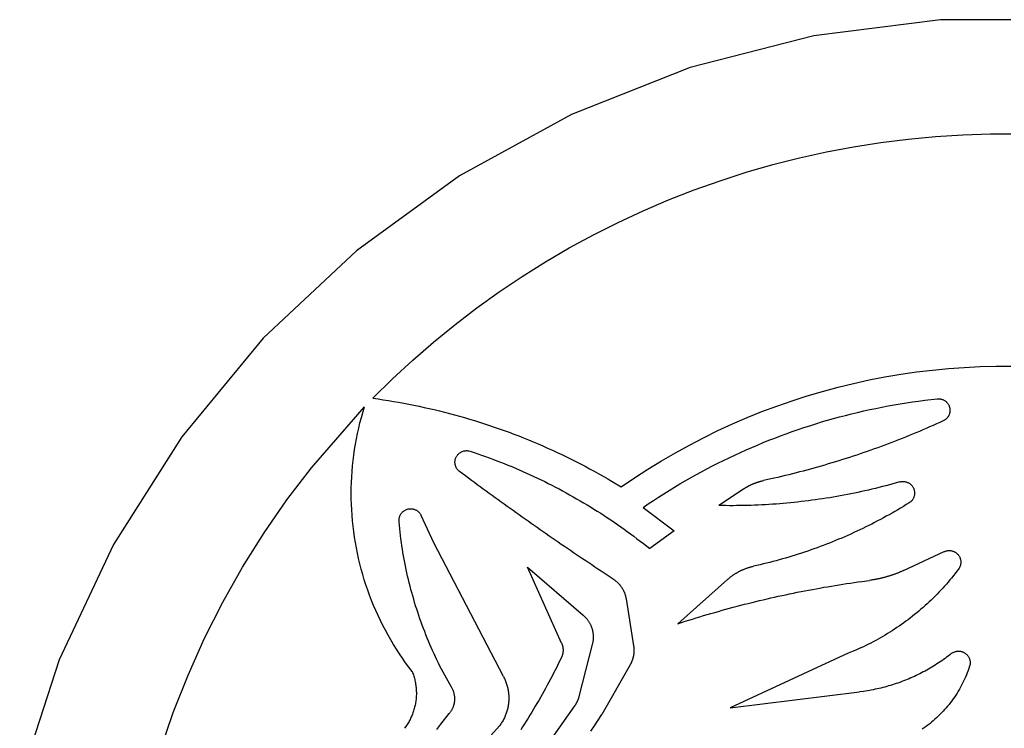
# Model space of a CAD drawing. Extents: x 12 to 362, y -365 to -15.
# Drawn here: x 17.2 to 186.7, y -137.3 to -15.3 of the extents above; entities that cross this region are included whole.
import ezdxf

# ---------------------------------------------------------------- set-up
doc = ezdxf.new("R2010")
doc.units = 0
doc.layers.get('0').update_dxf_attribs({"linetype": 'CONTINUOUS'})

msp = doc.modelspace()

# ---------------------------------------------------------------- linework, layer by layer
at = {"color": 0}
for p, q in [((141.760574, -96.153183), (137.500122, -98.993484)), ((124.501083, -99.303642), (129.829147, -103.323051)), ((88.472305, -105.397842), (86.287476, -100.700455)), ((129.829147, -103.323051), (125.622787, -106.407715)), ((100.467659, -128.441544), (88.472305, -105.397842)), ((169.307541, -110.186424), (176.340118, -106.927422)), ((110.451675, -122.665283), (104.620285, -109.630402)), ((104.620285, -109.630402), (114.172836, -117.865364)), ((139.014282, -111.73037), (130.458725, -119.335312)), ((121.568909, -115.069679), (122.851578, -123.150528)), ((115.75061, -122.897614), (113.44841, -131.850586)), ((159.797897, -124.420761), (139.45607, -133.809296)), ((122.264694, -126.397362), (117.409485, -134.974915)), ((139.45607, -133.809296), (161.753845, -131.070984)), ((112.690353, -133.48941), (99.314468, -152.432541))]:
    msp.add_line(p, q, dxfattribs=at)
for points in [[(197.672928, -15.342581), (175.696243, -15.342587), (153.892838, -18.097004), (132.606598, -23.562393), (112.173203, -31.652554), (92.914886, -42.23991), (75.135376, -55.157494), (59.115067, -70.201584), (45.106606, -87.134918), (33.330917, -105.69046), (23.973709, -125.575569), (17.182552, -146.476654)], [(77.98362, -80.516937), (81.363724, -77.188286), (84.845734, -73.966385), (88.426277, -70.854355), (92.101883, -67.855194), (95.868988, -64.971802), (99.723961, -62.206989), (103.663071, -59.563416), (107.682495, -57.043648), (111.778336, -54.650112), (115.946671, -52.385136), (120.183426, -50.250908), (124.484512, -48.249493), (128.845764, -46.382828), (133.26297, -44.652718), (137.731857, -43.060837), (142.248093, -41.60873), (146.807312, -40.297798), (151.405106, -39.129311), (156.037018, -38.104397), (160.698563, -37.224052), (165.385223, -36.489124), (170.092499, -35.90033), (174.815796, -35.458233), (179.550568, -35.163265), (184.292206, -35.015709), (189.036163, -35.015709)], [(120.728226, -95.777023), (123.003006, -94.225357), (125.31427, -92.728607), (127.660721, -91.287613), (130.041, -89.903214), (132.453735, -88.576202), (134.897552, -87.307343), (137.371063, -86.097351), (139.872833, -84.94693), (142.401428, -83.856735), (144.955414, -82.827393), (147.533295, -81.859497), (150.133621, -80.953598), (152.754898, -80.110214), (155.395615, -79.329842), (158.054245, -78.612915), (160.729294, -77.959846), (163.419205, -77.371017), (166.122437, -76.846756), (168.837448, -76.38736), (171.562683, -75.993118), (174.296585, -75.66423), (177.037567, -75.400887), (179.784073, -75.203247), (182.534515, -75.071434), (185.287338, -75.005508), (188.040939, -75.005508)], [(77.983597, -80.516953), (78.871307, -80.641312), (79.75798, -80.772903), (80.643539, -80.911705), (81.527946, -81.057724), (82.411133, -81.210945), (83.293045, -81.371353), (84.173615, -81.538956), (85.052788, -81.713715), (85.930511, -81.895638), (86.806717, -82.084702), (87.681366, -82.280907), (88.554375, -82.48423), (89.425705, -82.694656), (90.295288, -82.912186), (91.163071, -83.136787), (92.028992, -83.368454), (92.892998, -83.60717), (93.755035, -83.852921), (94.615036, -84.105682), (95.472946, -84.365448), (96.32872, -84.632187), (97.182281, -84.905899), (98.033585, -85.186554), (98.882584, -85.474144), (99.729202, -85.768639), (100.573395, -86.070023), (101.4151, -86.378273), (102.254272, -86.693375), (103.090836, -87.015305), (103.924759, -87.34404), (104.755981, -87.67955), (105.584427, -88.021835), (106.410065, -88.370857), (107.232834, -88.726593), (108.052673, -89.089027), (108.869537, -89.45813), (109.683365, -89.83387), (110.494095, -90.216232), (111.301682, -90.605186), (112.106079, -91.000717), (112.907227, -91.402779), (113.705078, -91.811356), (114.499557, -92.226425), (115.290634, -92.647957), (116.078262, -93.07592), (116.862366, -93.510284), (117.642899, -93.951027), (118.419815, -94.398117), (119.193069, -94.851517), (120.72821, -95.777054)], [(124.501099, -99.303635), (125.385086, -98.703186), (126.274857, -98.111359), (127.170334, -97.528198), (128.071442, -96.953766), (128.978088, -96.388107), (129.890198, -95.831291), (130.807648, -95.283363), (131.730392, -94.74437), (132.65834, -94.214371), (133.59137, -93.693405), (134.529434, -93.181534), (135.472412, -92.678802), (136.420242, -92.185242), (137.372818, -91.700928), (138.330048, -91.225876), (139.291855, -90.760162), (140.258148, -90.303802), (141.228821, -89.856857), (142.203781, -89.419357), (143.182953, -88.991348), (144.166245, -88.572876), (145.153549, -88.163986), (146.144775, -87.764694), (147.139832, -87.375046), (148.138626, -86.995094), (149.141083, -86.624863), (150.147064, -86.264374), (151.156509, -85.913689), (152.169327, -85.572823), (153.185394, -85.241814), (154.204636, -84.920685), (155.226944, -84.609482), (156.252228, -84.308212), (157.28038, -84.01693), (158.311325, -83.735641), (159.344955, -83.464386), (160.381165, -83.203186), (161.419876, -82.952057), (162.460968, -82.711044), (163.504349, -82.480148), (164.549927, -82.259399), (165.59761, -82.048813), (166.647278, -81.848419), (167.698837, -81.658234), (168.752213, -81.478271), (169.807281, -81.308548), (170.863937, -81.149094), (171.922104, -80.999901), (172.981659, -80.860992), (175.104706, -80.61409)], [(175.104706, -80.614075), (175.21489, -80.605423), (175.325394, -80.602859), (175.435867, -80.606415), (175.545975, -80.616058), (175.65538, -80.631775), (175.763763, -80.653503), (175.870758, -80.681198), (175.976074, -80.714752), (176.079376, -80.754074), (176.180344, -80.799049), (176.278671, -80.849533), (176.374069, -80.905365), (176.466232, -80.966385), (176.554871, -81.032402), (176.63974, -81.103218), (176.720566, -81.178612), (176.797104, -81.258362), (176.86911, -81.342209), (176.936386, -81.429909), (176.998703, -81.521194), (177.055893, -81.615784), (177.107773, -81.713379), (177.154175, -81.813705), (177.194962, -81.916428), (177.230011, -82.021255), (177.259216, -82.127853), (177.282486, -82.235909), (177.299759, -82.345078), (177.310974, -82.455048), (177.316086, -82.56546), (177.315094, -82.67598), (177.307999, -82.786285), (177.29483, -82.896027), (177.27562, -83.004868), (177.250412, -83.112488), (177.219299, -83.218552), (177.182388, -83.322739), (177.139755, -83.424713), (177.091568, -83.524193), (177.037964, -83.62085), (176.979095, -83.714401), (176.915146, -83.80455), (176.846313, -83.891037), (176.772812, -83.973587), (176.69487, -84.051956), (176.612717, -84.125885), (176.526596, -84.195175), (176.436783, -84.259598), (176.343536, -84.318954), (176.147949, -84.421791)], [(41.358299, -141.210571), (43.616085, -134.643707), (46.170471, -128.186432), (49.016174, -121.852135), (52.147285, -115.653954), (55.557312, -109.604744), (59.239185, -103.717033), (63.185272, -98.003044), (67.38739, -92.474617), (76.524567, -82.019684)], [(84.74649, -127.582336), (84.174957, -126.83123), (83.617706, -126.069473), (83.074936, -125.297333), (82.546829, -124.515083), (82.033585, -123.723007), (81.535385, -122.921379), (81.052406, -122.110497), (80.584824, -121.290634), (80.13279, -120.462097), (79.696472, -119.625175), (79.276047, -118.780167), (78.871628, -117.927368), (78.483391, -117.067093), (78.111458, -116.199646), (77.755966, -115.325325), (77.417038, -114.44445), (77.094803, -113.557343), (76.78936, -112.664307), (76.500839, -111.765663), (76.229324, -110.861732), (75.974922, -109.952835), (75.737717, -109.039307), (75.517807, -108.12146), (75.315254, -107.199623), (75.130142, -106.274132), (74.962524, -105.345306), (74.812485, -104.413483), (74.680046, -103.478996), (74.565277, -102.542175), (74.468201, -101.603355), (74.388878, -100.662872), (74.327316, -99.721054), (74.283539, -98.778244), (74.257568, -97.834778), (74.249405, -96.890984), (74.259064, -95.947205), (74.286537, -95.003784), (74.331818, -94.061043), (74.394875, -93.119324), (74.475693, -92.17897), (74.574257, -91.240303), (74.690521, -90.303665), (74.82444, -89.369385), (74.975967, -88.437805), (75.145058, -87.509247), (75.331642, -86.584053), (75.53566, -85.662537), (75.757034, -84.745041), (75.995682, -83.831894), (76.524544, -82.019714)], [(176.147964, -84.421783), (175.564728, -84.686905), (174.980377, -84.949547), (174.394928, -85.209709), (173.808365, -85.467392), (173.220734, -85.722572), (172.632004, -85.975266), (172.042221, -86.225449), (171.45137, -86.473145), (170.859482, -86.718323), (170.266571, -86.960983), (169.672623, -87.201134), (169.077652, -87.438759), (168.481689, -87.673859), (167.884735, -87.906433), (167.286804, -88.136467), (166.687897, -88.363968), (166.088028, -88.588921), (165.487213, -88.811325), (164.885452, -89.031189), (164.282776, -89.248489), (163.679184, -89.463234), (163.074677, -89.675415), (162.469284, -89.885033), (161.863007, -90.092079), (161.255844, -90.296555), (160.647842, -90.498444), (160.038971, -90.697762), (159.42926, -90.894485), (158.818726, -91.088631), (158.207367, -91.280182), (157.595215, -91.469131), (156.982254, -91.655495), (156.368515, -91.839249), (155.753998, -92.020401), (155.138718, -92.198944), (154.52269, -92.374863), (153.905914, -92.548187), (153.288422, -92.71888), (152.670197, -92.886955), (152.05127, -93.052414), (151.431656, -93.215233), (150.81134, -93.375427), (150.190353, -93.53299), (149.56871, -93.68792), (148.946411, -93.84021), (148.323486, -93.989853), (147.699921, -94.136856), (147.075729, -94.281219), (146.450943, -94.422928), (145.199219, -94.698463)], [(92.905243, -93.14328), (92.818771, -93.074661), (92.736214, -93.001381), (92.657822, -92.923645), (92.583847, -92.841713), (92.514496, -92.755821), (92.449997, -92.666229), (92.390533, -92.573227), (92.336296, -92.477074), (92.287445, -92.378075), (92.244133, -92.276535), (92.206482, -92.17276), (92.174622, -92.067062), (92.148643, -91.959778), (92.128616, -91.851212), (92.114616, -91.741714), (92.106674, -91.631607), (92.104828, -91.521225), (92.10907, -91.410919), (92.119385, -91.30101), (92.135757, -91.191833), (92.158127, -91.083725), (92.186432, -90.977028), (92.220566, -90.872047), (92.260452, -90.769112), (92.305954, -90.668533), (92.356941, -90.570618), (92.413246, -90.475662), (92.474709, -90.383957), (92.541138, -90.295792), (92.61232, -90.211426), (92.688065, -90.131104), (92.768112, -90.055092), (92.852242, -89.983612), (92.940186, -89.916885), (93.03167, -89.855103), (93.126434, -89.79847), (93.224167, -89.747147), (93.324585, -89.701302), (93.427383, -89.661064), (93.532249, -89.626556), (93.638855, -89.597893), (93.74688, -89.57515), (93.855995, -89.558411), (93.965866, -89.547707), (94.076164, -89.543083), (94.186554, -89.544556), (94.296677, -89.552116), (94.406235, -89.565735), (94.514862, -89.585388), (94.728043, -89.642502)], [(94.728012, -89.642487), (95.385696, -89.860794), (96.041824, -90.083733), (96.69635, -90.31131), (97.349258, -90.543503), (98.000511, -90.780304), (98.65007, -91.021713), (99.297913, -91.2677), (99.943993, -91.518257), (100.588287, -91.773376), (101.230759, -92.033043), (101.871384, -92.297249), (102.510132, -92.565971), (103.146957, -92.839203), (103.78183, -93.116928), (104.414734, -93.399139), (105.045624, -93.685806), (105.674469, -93.976936), (106.301239, -94.272499), (106.925919, -94.572487), (107.548447, -94.876877), (108.168808, -95.185669), (108.786987, -95.498825), (109.402924, -95.816353), (110.016602, -96.138229), (110.627991, -96.464424), (111.237061, -96.794937), (111.843781, -97.129745), (112.448105, -97.468842), (113.050034, -97.812195), (113.649521, -98.15979), (114.246521, -98.51162), (114.841034, -98.867661), (115.433014, -99.22789), (116.02243, -99.5923), (116.609253, -99.960861), (117.193466, -100.333572), (117.775024, -100.710396), (118.353897, -101.091324), (118.930084, -101.476334), (119.503525, -101.865402), (120.074203, -102.258522), (120.642075, -102.655663), (121.207138, -103.056808), (121.769348, -103.461937), (122.32869, -103.871033), (122.885117, -104.284065), (123.438614, -104.701019), (123.989151, -105.12188), (124.536697, -105.546623), (125.622787, -106.407722)], [(119.364212, -111.66684), (118.834, -111.32019), (118.30423, -110.97287), (117.774918, -110.624878), (117.246033, -110.276215), (116.71759, -109.92688), (116.189606, -109.576866), (115.662064, -109.226189), (115.134949, -108.874847), (114.608292, -108.522827), (114.082092, -108.170143), (113.556335, -107.816795), (113.031021, -107.462776), (112.506165, -107.108086), (111.98175, -106.752739), (111.457794, -106.396721), (110.93428, -106.040031), (110.411224, -105.682686), (109.888626, -105.324677), (109.366486, -104.966003), (108.844803, -104.606667), (108.323578, -104.246666), (107.802795, -103.886002), (107.282486, -103.524681), (106.762634, -103.162697), (106.243225, -102.800056), (105.724304, -102.436752), (105.205826, -102.072792), (104.68782, -101.708176), (104.170273, -101.342896), (103.653183, -100.976967), (103.136566, -100.610382), (102.620422, -100.243134), (102.104736, -99.875229), (101.589508, -99.506676), (101.074768, -99.137466), (100.560486, -98.767609), (100.046677, -98.397095), (99.53334, -98.025925), (99.02047, -97.654106), (98.508072, -97.281639), (97.996155, -96.908524), (97.484711, -96.534744), (96.97374, -96.160332), (96.463242, -95.785263), (95.953217, -95.409546), (95.44368, -95.033188), (94.934616, -94.656174), (94.426025, -94.278519), (93.917923, -93.900223), (92.905258, -93.143257)], [(141.760574, -96.153183), (141.821991, -96.112564), (141.883713, -96.072388), (141.94574, -96.032677), (142.008041, -95.993423), (142.070633, -95.95462), (142.133514, -95.91629), (142.196671, -95.878418), (142.260101, -95.841019), (142.323822, -95.804077), (142.387802, -95.767609), (142.452042, -95.731613), (142.516556, -95.696091), (142.581329, -95.661057), (142.646347, -95.626488), (142.711624, -95.5924), (142.777161, -95.558792), (142.842926, -95.525673), (142.908951, -95.493042), (142.975204, -95.460892), (143.041687, -95.42923), (143.108414, -95.398056), (143.175354, -95.367386), (143.242538, -95.337204), (143.309921, -95.30751), (143.377533, -95.27832), (143.445358, -95.249634), (143.513382, -95.221436), (143.581619, -95.193748), (143.65007, -95.166565), (143.718704, -95.139877), (143.787537, -95.113708), (143.856552, -95.088036), (143.925766, -95.062881), (143.995163, -95.038231), (144.064728, -95.014091), (144.134491, -94.990463), (144.204407, -94.967361), (144.27449, -94.944763), (144.344742, -94.922684), (144.415161, -94.901123), (144.485733, -94.880081), (144.556458, -94.859566), (144.627335, -94.839569), (144.698349, -94.820091), (144.769516, -94.80114), (144.840805, -94.782715), (144.912247, -94.764809), (144.98381, -94.747437), (145.055496, -94.730583), (145.199234, -94.698471)], [(168.674225, -94.922752), (168.783035, -94.894699), (168.893234, -94.872803), (169.004501, -94.857132), (169.11647, -94.847733), (169.22879, -94.844635), (169.34111, -94.847847), (169.453064, -94.857361), (169.564316, -94.873154), (169.6745, -94.895172), (169.783279, -94.92334), (169.890305, -94.957565), (169.995224, -94.997757), (170.097733, -95.04377), (170.197495, -95.095474), (170.294205, -95.152695), (170.387543, -95.215256), (170.477203, -95.282959), (170.562943, -95.355591), (170.644455, -95.432922), (170.721497, -95.514717), (170.793823, -95.600708), (170.861221, -95.690613), (170.923447, -95.78418), (170.980331, -95.881073), (171.031677, -95.981018), (171.077332, -96.083694), (171.117142, -96.188766), (171.150986, -96.295906), (171.178772, -96.404785), (171.200394, -96.515045), (171.21579, -96.626343), (171.224915, -96.738342), (171.227722, -96.850662), (171.224228, -96.962975), (171.214432, -97.074913), (171.198364, -97.186119), (171.176086, -97.296249), (171.147644, -97.404953), (171.113144, -97.511887), (171.072693, -97.616722), (171.026428, -97.719116), (170.974472, -97.818748), (170.917007, -97.915306), (170.854218, -98.008484), (170.786285, -98.097992), (170.71344, -98.18354), (170.63591, -98.264862), (170.553925, -98.341705), (170.467758, -98.413818), (170.283966, -98.542976)], [(168.674225, -94.922745), (168.079117, -95.092239), (167.483002, -95.258224), (166.885925, -95.420685), (166.287903, -95.579605), (165.68895, -95.735001), (165.089081, -95.886856), (164.488342, -96.035172), (163.886719, -96.179932), (163.284271, -96.321136), (162.680984, -96.458778), (162.076904, -96.592865), (161.472046, -96.723373), (160.866409, -96.850311), (160.260056, -96.973663), (159.652969, -97.093445), (159.045197, -97.209641), (158.436737, -97.322235), (157.827637, -97.431244), (157.217896, -97.536644), (156.607544, -97.638451), (155.996597, -97.736649), (155.385086, -97.831238), (154.773026, -97.922211), (154.160431, -98.009575), (153.547348, -98.093315), (152.933777, -98.173431), (152.319733, -98.249931), (151.705246, -98.3228), (151.090347, -98.392044), (150.475052, -98.457649), (149.85939, -98.519623), (149.243362, -98.577957), (148.626999, -98.63266), (148.010315, -98.683716), (147.393356, -98.731125), (146.776123, -98.774902), (146.158646, -98.815025), (145.540924, -98.851501), (144.923019, -98.884338), (144.304916, -98.913513), (143.686661, -98.939049), (143.068268, -98.96093), (142.449753, -98.979156), (141.831131, -98.993736), (141.212448, -99.004654), (140.593704, -99.011932), (139.97493, -99.015549), (139.356155, -99.015503), (138.737381, -99.011818), (137.500107, -98.993477)], [(82.492844, -101.817627), (82.480675, -101.706795), (82.474693, -101.595459), (82.47493, -101.483963), (82.481377, -101.37265), (82.494019, -101.261871), (82.51281, -101.151978), (82.537697, -101.043289), (82.568604, -100.936165), (82.605438, -100.830925), (82.648071, -100.727905), (82.696381, -100.627411), (82.750214, -100.529778), (82.80941, -100.435287), (82.873779, -100.344254), (82.943115, -100.256943), (83.017212, -100.17363), (83.09584, -100.094574), (83.178741, -100.02002), (83.265678, -99.950211), (83.356369, -99.885345), (83.450531, -99.825638), (83.547874, -99.771271), (83.648102, -99.72242), (83.750885, -99.679222), (83.855927, -99.641823), (83.962883, -99.610336), (84.071426, -99.584854), (84.181229, -99.56546), (84.291931, -99.552216), (84.403206, -99.545166), (84.514702, -99.544327), (84.626068, -99.549698), (84.736961, -99.561264), (84.847038, -99.579002), (84.955963, -99.602844), (85.063377, -99.632721), (85.168968, -99.668533), (85.2724, -99.710167), (85.373344, -99.757507), (85.471497, -99.810402), (85.566551, -99.868683), (85.658203, -99.932167), (85.746185, -100.000656), (85.830208, -100.073952), (85.910019, -100.15181), (85.985367, -100.233994), (86.056015, -100.320251), (86.121742, -100.410316), (86.182358, -100.503899), (86.287476, -100.700455)], [(170.283981, -98.542976), (169.799362, -98.84214), (169.312744, -99.138069), (168.824173, -99.430748), (168.333664, -99.720169), (167.841232, -100.006302), (167.346909, -100.289162), (166.850723, -100.56871), (166.352661, -100.844955), (165.852783, -101.117874), (165.351105, -101.387451), (164.847626, -101.653679), (164.342392, -101.91655), (163.835419, -102.176041), (163.326721, -102.432159), (162.816345, -102.684875), (162.304276, -102.934189), (161.790573, -103.180077), (161.275223, -103.422539), (160.758286, -103.66156), (160.239761, -103.897141), (159.719681, -104.12925), (159.198059, -104.357895), (158.674927, -104.583054), (158.150314, -104.804726), (157.624222, -105.022896), (157.096695, -105.237556), (156.567749, -105.448692), (156.037415, -105.656303), (155.505707, -105.860374), (154.972641, -106.060898), (154.438263, -106.257866), (153.902573, -106.451263), (153.365616, -106.64109), (152.827393, -106.827339), (152.287949, -107.009995), (151.747299, -107.189049), (151.205475, -107.364494), (150.662491, -107.536331), (150.118362, -107.704544), (149.573135, -107.869125), (149.026825, -108.030067), (148.479446, -108.18737), (147.93103, -108.341019), (147.381607, -108.491013), (146.831207, -108.637344), (146.279831, -108.779999), (145.727524, -108.918976), (145.174301, -109.054276), (144.620178, -109.185883), (143.509506, -109.437973)], [(91.492516, -130.264572), (91.198898, -129.753113), (90.909683, -129.239166), (90.624901, -128.722748), (90.344559, -128.203888), (90.068687, -127.682655), (89.797302, -127.159065), (89.530426, -126.633171), (89.268074, -126.104996), (89.010269, -125.574585), (88.757027, -125.041985), (88.508377, -124.507233), (88.26432, -123.97036), (88.024887, -123.431412), (87.7901, -122.890419), (87.559952, -122.347443), (87.334488, -121.802498), (87.113716, -121.255646), (86.897644, -120.706909), (86.686295, -120.156342), (86.479683, -119.603981), (86.277817, -119.049858), (86.080727, -118.494026), (85.888412, -117.936523), (85.700897, -117.377388), (85.518188, -116.816666), (85.340317, -116.254395), (85.167267, -115.690613), (84.999069, -115.125366), (84.835732, -114.558693), (84.677269, -113.990639), (84.523689, -113.421249), (84.375015, -112.850555), (84.231232, -112.27861), (84.092377, -111.705452), (83.95845, -111.131119), (83.829468, -110.555656), (83.705429, -109.979111), (83.586342, -109.401512), (83.472221, -108.822922), (83.363083, -108.24337), (83.258911, -107.662903), (83.159744, -107.081558), (83.065567, -106.499382), (82.976395, -105.916428), (82.892242, -105.332718), (82.813095, -104.748314), (82.738976, -104.163246), (82.669884, -103.577568), (82.60582, -102.991318), (82.492859, -101.817612)], [(176.340118, -106.927422), (176.43541, -106.88623), (176.53273, -106.850037), (176.631775, -106.818947), (176.732315, -106.79303), (176.834061, -106.772369), (176.936737, -106.757019), (177.04007, -106.747017), (177.143784, -106.742386), (177.247604, -106.743149), (177.351242, -106.749298), (177.454422, -106.760811), (177.55687, -106.777672), (177.658295, -106.79982), (177.758438, -106.827202), (177.857025, -106.859741), (177.953796, -106.897354), (178.048477, -106.939941), (178.140823, -106.987381), (178.230591, -107.039551), (178.31752, -107.096313), (178.401382, -107.157501), (178.481964, -107.222961), (178.559036, -107.292519), (178.632401, -107.365982), (178.701859, -107.443146), (178.767212, -107.523819), (178.828293, -107.607765), (178.884933, -107.694778), (178.936981, -107.784607), (178.984299, -107.877014), (179.026764, -107.971756), (179.06424, -108.068573), (179.096649, -108.167206), (179.123901, -108.26738), (179.14592, -108.368843), (179.162643, -108.471306), (179.174011, -108.574501), (179.180023, -108.678146), (179.180649, -108.781967), (179.175888, -108.885674), (179.165741, -108.988998), (179.150253, -109.09166), (179.129456, -109.193375), (179.103409, -109.293869), (179.072189, -109.392883), (179.035858, -109.490143), (178.994537, -109.585388), (178.948334, -109.67836), (178.897369, -109.768806), (178.781708, -109.941162)], [(139.014282, -111.73037), (139.089371, -111.664291), (139.165115, -111.598969), (139.241501, -111.534409), (139.318542, -111.470619), (139.39621, -111.4076), (139.474503, -111.34536), (139.553421, -111.283905), (139.63295, -111.223244), (139.713074, -111.163383), (139.793808, -111.104324), (139.875122, -111.046074), (139.957001, -110.988647), (140.039459, -110.932037), (140.122482, -110.876251), (140.206055, -110.821304), (140.290176, -110.767197), (140.374832, -110.713928), (140.460022, -110.661514), (140.545731, -110.609955), (140.631943, -110.55925), (140.718674, -110.509415), (140.805878, -110.460449), (140.893585, -110.412354), (140.981766, -110.365143), (141.070404, -110.31881), (141.159515, -110.273369), (141.249069, -110.228828), (141.33905, -110.185181), (141.429489, -110.142433), (141.52034, -110.100594), (141.611603, -110.059662), (141.703262, -110.019646), (141.795334, -109.980553), (141.887787, -109.942383), (141.980621, -109.905136), (142.073807, -109.86882), (142.167374, -109.833435), (142.261276, -109.798996), (142.355515, -109.765488), (142.450089, -109.732933), (142.544983, -109.701324), (142.640198, -109.670662), (142.735703, -109.640953), (142.831497, -109.612206), (142.927582, -109.584412), (143.023941, -109.557587), (143.12056, -109.531723), (143.217438, -109.506828), (143.31456, -109.482903), (143.509506, -109.437973)], [(178.781708, -109.941154), (178.495377, -110.319084), (178.204956, -110.693901), (177.910507, -111.065544), (177.612045, -111.433975), (177.309601, -111.799149), (177.00322, -112.161026), (176.692947, -112.519569), (176.378799, -112.874725), (176.060822, -113.226456), (175.739059, -113.574722), (175.413544, -113.919487), (175.084305, -114.260696), (174.751404, -114.598328), (174.414856, -114.932327), (174.074707, -115.262665), (173.730988, -115.589294), (173.383774, -115.912186), (173.033066, -116.2313), (172.678925, -116.546585), (172.321396, -116.858025), (171.96051, -117.165573), (171.596313, -117.469185), (171.228851, -117.768845), (170.858154, -118.064499), (170.484299, -118.356125), (170.107285, -118.643677), (169.727188, -118.927132), (169.34404, -119.206451), (168.957886, -119.481606), (168.568771, -119.752563), (168.176758, -120.019287), (167.78186, -120.281746), (167.384155, -120.539917), (166.983673, -120.793755), (166.580475, -121.043251), (166.174576, -121.288361), (165.766068, -121.529053), (165.354965, -121.765312), (164.941315, -121.997101), (164.525208, -122.224396), (164.106644, -122.447174), (163.685684, -122.665398), (163.262405, -122.879059), (162.836823, -123.088112), (162.408997, -123.292542), (161.978989, -123.492332), (161.546844, -123.687447), (161.11261, -123.877876), (160.676331, -124.063583), (159.797897, -124.420761)], [(119.364182, -111.666847), (119.432358, -111.712158), (119.499771, -111.758583), (119.566437, -111.806099), (119.632294, -111.854706), (119.697357, -111.904381), (119.761597, -111.955116), (119.825012, -112.006889), (119.887558, -112.0597), (119.949219, -112.113525), (120.01001, -112.168358), (120.069885, -112.224174), (120.128845, -112.280968), (120.186859, -112.338715), (120.243927, -112.3974), (120.300018, -112.457016), (120.355133, -112.517548), (120.409256, -112.578964), (120.462357, -112.641266), (120.514435, -112.704422), (120.56546, -112.768425), (120.615448, -112.83326), (120.664352, -112.898895), (120.712189, -112.965324), (120.758926, -113.032532), (120.80455, -113.100494), (120.84906, -113.169197), (120.892441, -113.238617), (120.934677, -113.308739), (120.975769, -113.379539), (121.015686, -113.451004), (121.054428, -113.523109), (121.091995, -113.595848), (121.128357, -113.669189), (121.163513, -113.743111), (121.197449, -113.817604), (121.230179, -113.892639), (121.261658, -113.968201), (121.291901, -114.044266), (121.320908, -114.120819), (121.348633, -114.197838), (121.375107, -114.275299), (121.400314, -114.35318), (121.42424, -114.431465), (121.446869, -114.510132), (121.468216, -114.589157), (121.488281, -114.668526), (121.507019, -114.748207), (121.52446, -114.828186), (121.540588, -114.90844), (121.568909, -115.069687)], [(169.307541, -110.186424), (169.199005, -110.236328), (169.090195, -110.285576), (168.981079, -110.334175), (168.871674, -110.382126), (168.761978, -110.42942), (168.652008, -110.476059), (168.541763, -110.522034), (168.431244, -110.56736), (168.320465, -110.612015), (168.209412, -110.656013), (168.098099, -110.699348), (167.986526, -110.742012), (167.87471, -110.784019), (167.762634, -110.825348), (167.650314, -110.866013), (167.537766, -110.905998), (167.424957, -110.94532), (167.311935, -110.983963), (167.198685, -111.021927), (167.085205, -111.059219), (166.971497, -111.095833), (166.85759, -111.13176), (166.743454, -111.167015), (166.62912, -111.201584), (166.514572, -111.235466), (166.399826, -111.268669), (166.284897, -111.301186), (166.169754, -111.333008), (166.054443, -111.364151), (165.938934, -111.3946), (165.823257, -111.424362), (165.707397, -111.45343), (165.59137, -111.481804), (165.475159, -111.509483), (165.35881, -111.536476), (165.242279, -111.562767), (165.12561, -111.588364), (165.008789, -111.613258), (164.891815, -111.637459), (164.774689, -111.660965), (164.65744, -111.683762), (164.540054, -111.705864), (164.422546, -111.727264), (164.304901, -111.747963), (164.187134, -111.76796), (164.069244, -111.787247), (163.951248, -111.805832), (163.833145, -111.823715), (163.714935, -111.840889), (163.478226, -111.873123)], [(130.45871, -119.335289), (131.091064, -119.130394), (131.724152, -118.927811), (132.357986, -118.727531), (132.992538, -118.529556), (133.627808, -118.3339), (134.263794, -118.140564), (134.900467, -117.949539), (135.537842, -117.760841), (136.175888, -117.574463), (136.814621, -117.390411), (137.454025, -117.208687), (138.09407, -117.029297), (138.734772, -116.852234), (139.376114, -116.677505), (140.018097, -116.505119), (140.66069, -116.335075), (141.303909, -116.167374), (141.947739, -116.002014), (142.592148, -115.838997), (143.237167, -115.678337), (143.882751, -115.52002), (144.528915, -115.364059), (145.175644, -115.210457), (145.822922, -115.059204), (146.470749, -114.910316), (147.119125, -114.763794), (147.768021, -114.619629), (148.417435, -114.477829), (149.067368, -114.338394), (149.717804, -114.201332), (150.368729, -114.066643), (151.020142, -113.934319), (151.672043, -113.804375), (152.324402, -113.676804), (152.977219, -113.551613), (153.630493, -113.428795), (154.28421, -113.308365), (154.93837, -113.190315), (155.592941, -113.074646), (156.24794, -112.961365), (156.903336, -112.850471), (157.559143, -112.741966), (158.215332, -112.635857), (158.871918, -112.532127), (159.52887, -112.430801), (160.186172, -112.331863), (160.843842, -112.235321), (161.501862, -112.141174), (162.160217, -112.049431), (163.478241, -111.873093)], [(114.172836, -117.865364), (114.254562, -117.937378), (114.334686, -118.011154), (114.413193, -118.086662), (114.490036, -118.163857), (114.56517, -118.242706), (114.63858, -118.323181), (114.71022, -118.405228), (114.780045, -118.488823), (114.848038, -118.573914), (114.914169, -118.660469), (114.978394, -118.748444), (115.04068, -118.837791), (115.101013, -118.928482), (115.159348, -119.020462), (115.215683, -119.113693), (115.269958, -119.208122), (115.322159, -119.303719), (115.372284, -119.400429), (115.420273, -119.498199), (115.466125, -119.597), (115.509827, -119.696777), (115.551331, -119.797478), (115.590637, -119.899063), (115.627716, -120.00148), (115.662552, -120.104675), (115.695145, -120.208611), (115.725464, -120.313232), (115.753494, -120.41848), (115.779221, -120.524323), (115.802628, -120.630699), (115.82373, -120.737556), (115.842499, -120.844849), (115.858917, -120.95253), (115.872986, -121.060539), (115.884705, -121.168831), (115.894058, -121.277344), (115.901031, -121.386047), (115.905655, -121.494865), (115.907898, -121.603767), (115.907776, -121.712692), (115.905273, -121.821579), (115.900406, -121.930397), (115.893158, -122.039078), (115.88356, -122.147575), (115.871597, -122.255836), (115.857269, -122.363815), (115.840607, -122.471451), (115.821594, -122.578705), (115.800247, -122.685509), (115.75061, -122.897614)], [(110.451675, -122.665276), (110.472214, -122.712242), (110.491943, -122.759552), (110.510849, -122.80719), (110.528946, -122.855148), (110.546234, -122.903404), (110.562683, -122.95195), (110.578293, -123.000771), (110.593079, -123.049843), (110.60701, -123.099167), (110.620102, -123.148727), (110.632355, -123.198494), (110.643753, -123.248474), (110.654297, -123.29863), (110.663971, -123.348969), (110.672791, -123.39946), (110.68074, -123.450096), (110.687836, -123.500854), (110.694061, -123.551735), (110.699402, -123.602715), (110.703888, -123.65377), (110.707489, -123.704903), (110.71022, -123.756088), (110.712082, -123.807304), (110.713058, -123.858551), (110.713165, -123.909813), (110.712402, -123.96106), (110.710754, -124.012291), (110.708237, -124.063484), (110.704834, -124.114632), (110.700577, -124.16571), (110.695435, -124.216705), (110.689423, -124.267609), (110.682541, -124.318405), (110.674789, -124.369072), (110.666183, -124.419594), (110.656708, -124.469971), (110.646378, -124.520172), (110.635193, -124.570198), (110.623154, -124.620018), (110.61026, -124.669624), (110.596527, -124.719009), (110.58194, -124.76815), (110.566528, -124.817032), (110.550278, -124.865646), (110.533203, -124.913971), (110.515305, -124.962006), (110.496582, -125.00972), (110.477051, -125.057106), (110.456726, -125.104156), (110.413651, -125.197182)], [(122.851593, -123.150536), (122.861496, -123.215714), (122.870544, -123.281021), (122.878723, -123.346443), (122.886047, -123.411964), (122.892502, -123.477577), (122.898087, -123.543274), (122.902817, -123.609032), (122.906677, -123.67485), (122.909653, -123.740707), (122.911774, -123.80661), (122.913025, -123.872528), (122.913406, -123.938454), (122.912918, -124.004379), (122.91156, -124.070297), (122.909332, -124.136192), (122.906235, -124.202049), (122.902283, -124.26786), (122.897446, -124.333611), (122.891754, -124.399292), (122.885178, -124.464897), (122.877762, -124.530403), (122.869461, -124.59581), (122.860321, -124.661102), (122.850296, -124.726265), (122.839432, -124.791298), (122.827698, -124.856178), (122.815125, -124.920891), (122.801682, -124.985443), (122.787399, -125.049805), (122.772278, -125.113976), (122.756302, -125.17794), (122.739471, -125.241684), (122.721817, -125.305206), (122.703323, -125.368492), (122.684006, -125.431526), (122.663849, -125.494301), (122.642868, -125.556801), (122.621063, -125.619019), (122.598434, -125.680946), (122.574997, -125.742569), (122.550751, -125.803879), (122.525696, -125.864861), (122.499847, -125.925514), (122.47319, -125.985817), (122.44574, -126.045761), (122.417511, -126.105339), (122.388489, -126.164543), (122.358704, -126.223351), (122.328125, -126.281769), (122.264694, -126.397362)], [(110.413666, -125.197174), (110.153793, -125.730606), (109.891129, -126.262672), (109.625671, -126.79335), (109.357422, -127.322632), (109.086411, -127.850494), (108.812637, -128.376923), (108.536102, -128.901917), (108.256805, -129.425446), (107.974777, -129.94751), (107.690002, -130.468079), (107.402512, -130.987152), (107.112289, -131.5047), (106.819366, -132.020721), (106.523727, -132.535202), (106.225403, -133.048126), (105.924377, -133.559464), (105.620682, -134.069229), (105.314316, -134.577393), (105.00528, -135.083923), (104.693604, -135.588837), (104.379272, -136.092117), (104.062302, -136.593735), (103.742706, -137.093689), (103.420486, -137.591949)], [(177.545456, -124.490578), (177.27832, -124.700531), (177.008926, -124.90757), (176.737305, -125.111679), (176.46347, -125.312828), (176.187485, -125.510994), (175.909363, -125.706146), (175.629135, -125.898277), (175.346832, -126.087349), (175.0625, -126.273354), (174.776169, -126.456253), (174.487869, -126.63604), (174.197632, -126.812691), (173.905502, -126.986176), (173.611496, -127.156487), (173.315674, -127.323593), (173.018051, -127.48748), (172.718658, -127.648125), (172.417542, -127.805519), (172.114746, -127.959625), (171.810287, -128.110443), (171.504211, -128.25795), (171.196548, -128.40213), (170.887344, -128.542953), (170.57663, -128.68042), (170.264435, -128.814499), (169.950821, -128.94519), (169.635788, -129.072464), (169.319397, -129.19632), (169.001694, -129.316727), (168.682693, -129.433685), (168.362442, -129.54718), (168.04097, -129.657181), (167.718338, -129.763687), (167.394562, -129.866699), (167.069687, -129.966187), (166.743744, -130.062134), (166.416794, -130.154541), (166.088852, -130.243408), (165.759964, -130.32869), (165.430176, -130.4104), (165.099518, -130.488541), (164.768021, -130.56308), (164.43576, -130.634033), (164.102722, -130.701355), (163.768997, -130.765076), (163.434586, -130.825165), (163.099533, -130.881622), (162.763901, -130.934433), (162.427719, -130.983612), (161.75383, -131.070984)], [(177.545441, -124.49057), (177.625443, -124.430199), (177.708374, -124.373909), (177.794006, -124.321838), (177.882156, -124.274132), (177.972565, -124.230896), (178.065048, -124.192245), (178.159332, -124.158272), (178.255219, -124.129066), (178.352432, -124.104706), (178.45076, -124.085243), (178.549927, -124.070732), (178.649689, -124.061203), (178.749817, -124.056686), (178.850037, -124.057198), (178.950119, -124.062721), (179.049789, -124.073257), (179.148804, -124.088768), (179.246918, -124.109222), (179.343887, -124.134567), (179.439468, -124.164734), (179.533417, -124.199654), (179.625488, -124.239235), (179.715469, -124.283379), (179.803131, -124.331978), (179.888245, -124.384911), (179.970596, -124.442032), (180.049973, -124.503212), (180.126205, -124.568291), (180.199066, -124.637108), (180.268402, -124.709488), (180.334015, -124.785248), (180.395752, -124.864204), (180.453445, -124.946152), (180.506973, -125.030891), (180.556183, -125.118202), (180.600967, -125.20787), (180.641205, -125.299667), (180.676773, -125.393364), (180.707626, -125.488724), (180.733643, -125.585518), (180.754791, -125.683487), (180.770996, -125.782394), (180.782227, -125.881989), (180.788467, -125.982018), (180.789673, -126.082237), (180.785858, -126.182388), (180.777039, -126.282227), (180.763229, -126.3815), (180.744461, -126.47995), (180.692245, -126.673416)], [(180.692245, -126.673424), (180.567123, -127.046989), (180.434952, -127.418121), (180.295776, -127.786674), (180.149628, -128.152527), (179.996567, -128.515533), (179.836639, -128.87558), (179.669937, -129.232529), (179.496475, -129.586243), (179.316345, -129.936615), (179.129593, -130.283508), (178.93631, -130.626801), (178.736542, -130.966354), (178.53038, -131.302063), (178.317886, -131.633804), (178.099136, -131.961456), (177.874222, -132.284912), (177.643204, -132.604019), (177.406174, -132.918701), (177.163223, -133.228836), (176.914429, -133.534302), (176.659897, -133.834991), (176.399704, -134.130798), (176.133957, -134.421631), (175.862732, -134.707367), (175.586136, -134.987915), (175.304276, -135.263153), (175.017242, -135.533005), (174.725143, -135.797363), (174.428085, -136.056122), (174.126175, -136.309219), (173.819519, -136.556549), (173.508224, -136.798004), (173.192413, -137.033508), (172.872192, -137.263), (172.547668, -137.486374)], [(84.746475, -127.582329), (84.819618, -127.770683), (84.888931, -127.960487), (84.954407, -128.151642), (85.015999, -128.344086), (85.073692, -128.537735), (85.127457, -128.732513), (85.177277, -128.928329), (85.223137, -129.125122), (85.265007, -129.3228), (85.302872, -129.521271), (85.336723, -129.72049), (85.366539, -129.920319), (85.392319, -130.120743), (85.414032, -130.321625), (85.431686, -130.522919), (85.445274, -130.724518), (85.454781, -130.926361), (85.460205, -131.128342), (85.461555, -131.330399), (85.458817, -131.53244), (85.452003, -131.734375), (85.441101, -131.936157), (85.426132, -132.137665), (85.407089, -132.338821), (85.383987, -132.539551), (85.356842, -132.739777), (85.325653, -132.939423), (85.290436, -133.138397), (85.251198, -133.336609), (85.20797, -133.533981), (85.160767, -133.730453), (85.109589, -133.925934), (85.054489, -134.120331), (84.995461, -134.313568), (84.932541, -134.505585), (84.865761, -134.696289), (84.795135, -134.88562), (84.720703, -135.073456), (84.642494, -135.259766), (84.560532, -135.444458), (84.474854, -135.627457), (84.385498, -135.808685), (84.292496, -135.988068), (84.195892, -136.165543), (84.095718, -136.341034), (83.99202, -136.514435), (83.884842, -136.68573), (83.774216, -136.854828), (83.660202, -137.021652), (83.422188, -137.348206)], [(100.467667, -128.441544), (100.546753, -128.597626), (100.622406, -128.755402), (100.694595, -128.91478), (100.763275, -129.075714), (100.82843, -129.238098), (100.890015, -129.401886), (100.947998, -129.566956), (101.00235, -129.733276), (101.05307, -129.900742), (101.100098, -130.069275), (101.143448, -130.2388), (101.18306, -130.409225), (101.218948, -130.580475), (101.251083, -130.752472), (101.279434, -130.92514), (101.304016, -131.098373), (101.324799, -131.27211), (101.341782, -131.446259), (101.35495, -131.620728), (101.364288, -131.795456), (101.369812, -131.970337), (101.371506, -132.145294), (101.369385, -132.320267), (101.363419, -132.495148), (101.353653, -132.66983), (101.340057, -132.844269), (101.322647, -133.018387), (101.301422, -133.192078), (101.276428, -133.365234), (101.247635, -133.537842), (101.215088, -133.709747), (101.178772, -133.88092), (101.138733, -134.051239), (101.094971, -134.220657), (101.047516, -134.389069), (100.996399, -134.556412), (100.94162, -134.722595), (100.88324, -134.887543), (100.821243, -135.051163), (100.755692, -135.213379), (100.686615, -135.374146), (100.614029, -135.533356), (100.537987, -135.690948), (100.458511, -135.846832), (100.375648, -136.000931), (100.289429, -136.153198), (100.199905, -136.303528), (100.107117, -136.451874), (100.011108, -136.598145), (99.809601, -136.884216)], [(91.492508, -130.264557), (91.539192, -130.347336), (91.583893, -130.431183), (91.626602, -130.516083), (91.667267, -130.601959), (91.705887, -130.688782), (91.742439, -130.776489), (91.776894, -130.865051), (91.809235, -130.954407), (91.839439, -131.04451), (91.8675, -131.1353), (91.893394, -131.22673), (91.917114, -131.318756), (91.938629, -131.411316), (91.957947, -131.504349), (91.975052, -131.597824), (91.989929, -131.691681), (92.002579, -131.785858), (92.012978, -131.88031), (92.021133, -131.974991), (92.027039, -132.069824), (92.030685, -132.164795), (92.032082, -132.259796), (92.031219, -132.354828), (92.028091, -132.449799), (92.02272, -132.544678), (92.015091, -132.639404), (92.005219, -132.733917), (91.993095, -132.828156), (91.978745, -132.922089), (91.962158, -133.015656), (91.943359, -133.10881), (91.922348, -133.201477), (91.899155, -133.29364), (91.873764, -133.385208), (91.846207, -133.476151), (91.816505, -133.566406), (91.784668, -133.655945), (91.750702, -133.74469), (91.714645, -133.832611), (91.676514, -133.919647), (91.636322, -134.005768), (91.594086, -134.090881), (91.54985, -134.174988), (91.503632, -134.258026), (91.455444, -134.33992), (91.405334, -134.420654), (91.353317, -134.500183), (91.299423, -134.578461), (91.243683, -134.655411), (91.126808, -134.805267)], [(113.44841, -131.850586), (113.439423, -131.88504), (113.430191, -131.919418), (113.420715, -131.953735), (113.410995, -131.987976), (113.401016, -132.022156), (113.390808, -132.056274), (113.380356, -132.090302), (113.369675, -132.124252), (113.358734, -132.158142), (113.347565, -132.191925), (113.336136, -132.225647), (113.324478, -132.259293), (113.312592, -132.292847), (113.300461, -132.326324), (113.288086, -132.359695), (113.275467, -132.39299), (113.262634, -132.426193), (113.249542, -132.459305), (113.236221, -132.49231), (113.222672, -132.525238), (113.208893, -132.55806), (113.19487, -132.59079), (113.180618, -132.623413), (113.166138, -132.65593), (113.151413, -132.688354), (113.136475, -132.720657), (113.121292, -132.752869), (113.105896, -132.784958), (113.090256, -132.81694), (113.074402, -132.848816), (113.058319, -132.880569), (113.041992, -132.912216), (113.025467, -132.943741), (113.008698, -132.975159), (112.991714, -133.006439), (112.974518, -133.037598), (112.957077, -133.068634), (112.939438, -133.099564), (112.92157, -133.130356), (112.903473, -133.161011), (112.885178, -133.191559), (112.866653, -133.221954), (112.847916, -133.252228), (112.828964, -133.282349), (112.809799, -133.312347), (112.790421, -133.342224), (112.770828, -133.371948), (112.751022, -133.40152), (112.731003, -133.430969), (112.690353, -133.489426)], [(88.957642, -137.567413), (89.668106, -136.636887), (91.126816, -134.805252)], [(115.509659, -137.865936), (116.133698, -136.896118), (117.409485, -134.974899)], [(98.221039, -138.659271), (99.809616, -136.884216)]]:
    msp.add_lwpolyline(points, dxfattribs=at)

doc.saveas('drawing.dxf')
